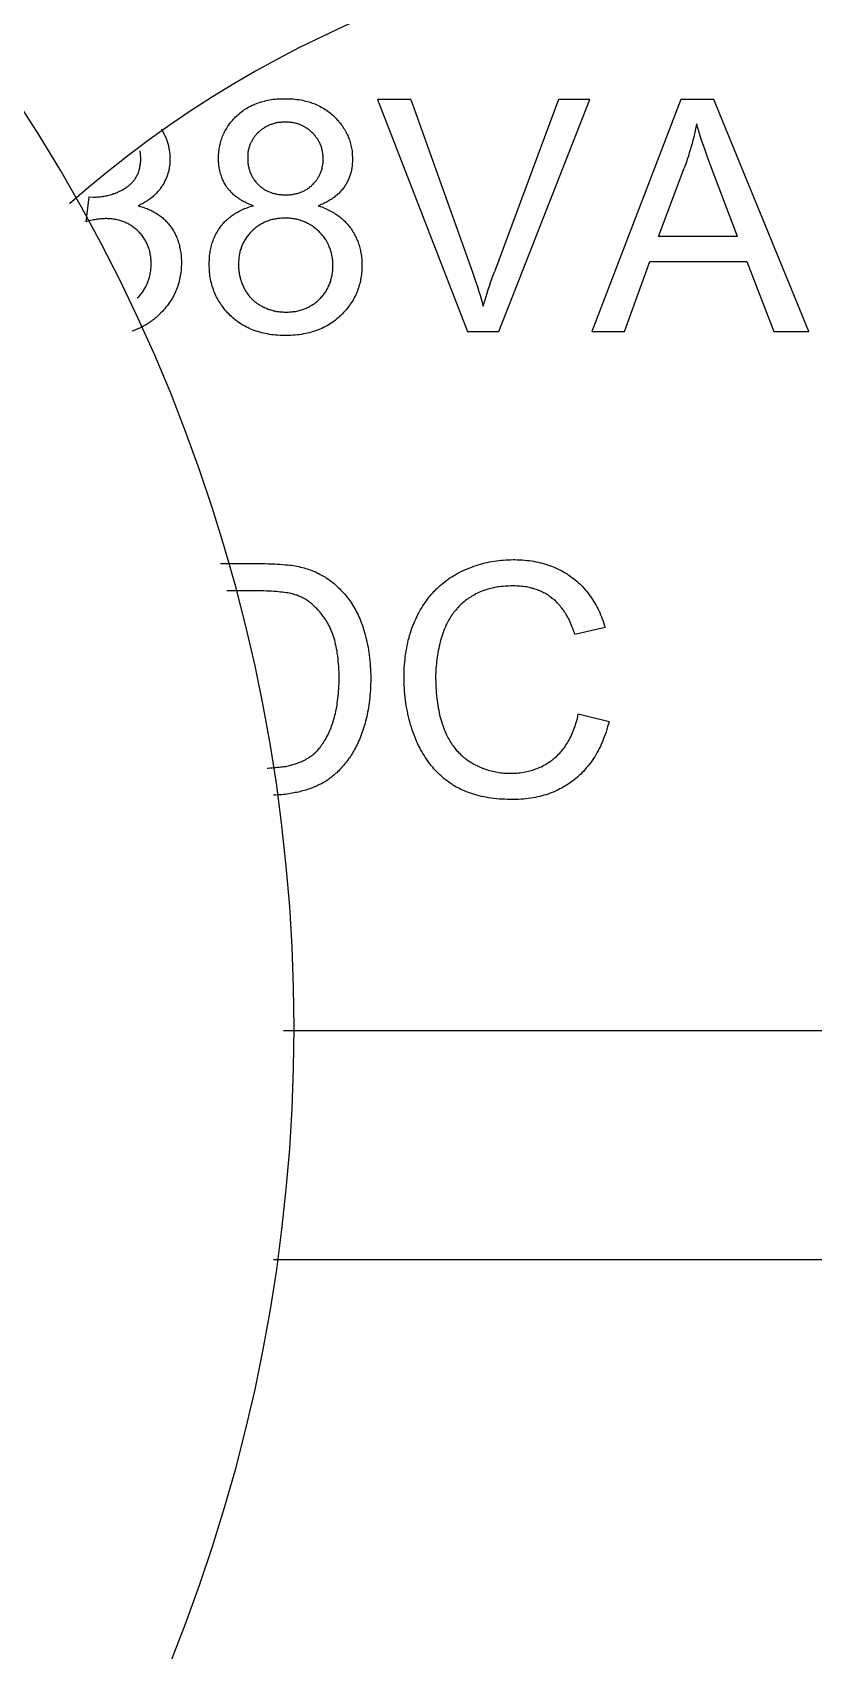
# Model space of a CAD drawing. Header units: millimetres. Extents: x -2 to 101, y -1 to 125.
# Drawn here: x 24.796 to 25.302, y 38.297 to 39.343 of the extents above; entities that cross this region are included whole.
import ezdxf

# ---------------------------------------------------------------- set-up
doc = ezdxf.new("R2010")
doc.units = ezdxf.units.MM

msp = doc.modelspace()

# ---------------------------------------------------------------- linework, layer by layer
for p, q in [((25.0199, 39.3), (25.078, 39.15)), ((25.0414, 39.3), (25.0199, 39.3)), ((25.1368, 39.3), (25.0954, 39.1886)), ((25.0984, 39.15), (25.1571, 39.3)), ((25.1571, 39.3), (25.1368, 39.3)), ((25.216, 39.3), (25.1584, 39.15)), ((25.2374, 39.3), (25.216, 39.3)), ((25.2988, 39.15), (25.2374, 39.3)), ((24.88, 39.281), (24.8821, 39.277)), ((24.8666, 39.2621), (24.8662, 39.2669)), ((25.2017, 39.2116), (25.2182, 39.2556)), ((24.833, 39.2372), (24.831, 39.221)), ((24.833, 39.2372), (24.836, 39.237)), ((25.2526, 39.2116), (25.2017, 39.2116)), ((25.1795, 39.15), (25.196, 39.1954)), ((25.196, 39.1954), (25.2587, 39.1954)), ((25.2587, 39.1954), (25.2762, 39.15)), ((25.078, 39.15), (25.0984, 39.15)), ((25.1584, 39.15), (25.1795, 39.15)), ((25.2762, 39.15), (25.2988, 39.15)), ((25.1475, 38.9543), (25.167, 38.9589)), ((25.1696, 38.8976), (25.1497, 38.9026)), ((24.9589, 38.6981), (25.6144, 38.6981)), ((24.9526, 38.55), (25.6274, 38.55))]:
    msp.add_line(p, q)
for points in [[(24.9287, 39.2895), (24.9295, 39.2902), (24.9302, 39.2908), (24.931, 39.2915), (24.9318, 39.2921), (24.9326, 39.2927), (24.9334, 39.2933), (24.9338, 39.2935), (24.9342, 39.2938), (24.9351, 39.2943), (24.936, 39.2949), (24.9368, 39.2954), (24.9377, 39.2958), (24.9387, 39.2963), (24.9396, 39.2967), (24.9405, 39.2971), (24.9415, 39.2975), (24.9425, 39.2979), (24.9435, 39.2982), (24.9445, 39.2985), (24.9456, 39.2988), (24.9467, 39.2991), (24.9477, 39.2994), (24.9489, 39.2996), (24.95, 39.2998), (24.9511, 39.3), (24.9523, 39.3002), (24.9535, 39.3003), (24.9547, 39.3004), (24.956, 39.3005), (24.9573, 39.3006), (24.9586, 39.3006), (24.9599, 39.3006)], [(24.9599, 39.3006), (24.9602, 39.3006), (24.9615, 39.3006), (24.9628, 39.3006), (24.9641, 39.3005), (24.9653, 39.3004), (24.9665, 39.3003), (24.9677, 39.3001), (24.9689, 39.3), (24.9701, 39.2998), (24.9712, 39.2996), (24.9723, 39.2993), (24.9734, 39.2991), (24.9745, 39.2988), (24.9755, 39.2985), (24.9766, 39.2981), (24.9776, 39.2978), (24.9786, 39.2974), (24.9796, 39.297), (24.9805, 39.2966), (24.9815, 39.2962), (24.9824, 39.2957), (24.9833, 39.2952), (24.9842, 39.2947), (24.9851, 39.2942), (24.986, 39.2936), (24.9868, 39.2931), (24.9877, 39.2925), (24.9885, 39.2919), (24.9893, 39.2912), (24.9901, 39.2906), (24.9909, 39.2899), (24.9916, 39.2892)], [(25.0414, 39.3), (25.0813, 39.1884), (25.0822, 39.1858), (25.083, 39.1833), (25.0839, 39.1808), (25.0847, 39.1783), (25.0854, 39.1759), (25.0862, 39.1735), (25.0869, 39.1711), (25.0876, 39.1688), (25.0882, 39.1665)], [(24.9169, 39.2619), (24.9169, 39.2623), (24.917, 39.2633), (24.917, 39.2644), (24.9171, 39.2654), (24.9172, 39.2663), (24.9173, 39.2673), (24.9174, 39.2683), (24.9176, 39.2692), (24.9177, 39.2701), (24.9179, 39.2711), (24.9182, 39.272), (24.9184, 39.2729), (24.9187, 39.2737), (24.919, 39.2746), (24.9193, 39.2755), (24.9196, 39.2763), (24.92, 39.2772), (24.9203, 39.278), (24.9205, 39.2784), (24.9207, 39.2788), (24.9211, 39.2796), (24.9216, 39.2805), (24.9221, 39.2812), (24.9225, 39.282), (24.923, 39.2828), (24.9236, 39.2836), (24.9241, 39.2843), (24.9247, 39.2851), (24.9253, 39.2859), (24.9259, 39.2866), (24.9266, 39.2873), (24.9273, 39.288), (24.928, 39.2888), (24.9287, 39.2895)], [(24.9916, 39.2892), (24.9924, 39.2884), (24.9931, 39.2877), (24.9938, 39.287), (24.9945, 39.2862), (24.9951, 39.2855), (24.9957, 39.2847), (24.9963, 39.284), (24.9969, 39.2832), (24.9974, 39.2824), (24.9979, 39.2816), (24.9984, 39.2808), (24.9989, 39.28), (24.9993, 39.2792), (24.9998, 39.2784), (25.0002, 39.2775), (25.0005, 39.2767), (25.0009, 39.2758), (25.0012, 39.275), (25.0016, 39.2741), (25.0019, 39.2732), (25.0021, 39.2723), (25.0024, 39.2714), (25.0026, 39.2705), (25.0028, 39.2696), (25.003, 39.2687), (25.0031, 39.2677), (25.0033, 39.2668), (25.0034, 39.2658), (25.0035, 39.2648), (25.0035, 39.2638), (25.0036, 39.2628), (25.0036, 39.2618), (25.0036, 39.2614)], [(24.9427, 39.2788), (24.9423, 39.2783), (24.9418, 39.2779), (24.9414, 39.2774), (24.9411, 39.277), (24.9407, 39.2766), (24.9403, 39.2761), (24.94, 39.2757), (24.9396, 39.2752), (24.9393, 39.2747), (24.939, 39.2743), (24.9387, 39.2738), (24.9385, 39.2733), (24.9382, 39.2728), (24.938, 39.2724), (24.9378, 39.2721), (24.9377, 39.2719), (24.9375, 39.2714), (24.9373, 39.2709), (24.9371, 39.2704), (24.9369, 39.2699), (24.9368, 39.2693), (24.9366, 39.2688), (24.9365, 39.2683), (24.9363, 39.2678), (24.9362, 39.2672), (24.9361, 39.2667), (24.936, 39.2661), (24.936, 39.2656), (24.9359, 39.265), (24.9358, 39.2644), (24.9358, 39.2638), (24.9358, 39.2632), (24.9358, 39.2626), (24.9358, 39.2626)], [(24.9602, 39.2855), (24.9599, 39.2855), (24.9592, 39.2855), (24.9586, 39.2854), (24.9579, 39.2854), (24.9572, 39.2853), (24.9566, 39.2853), (24.9559, 39.2852), (24.9553, 39.2851), (24.9547, 39.285), (24.9541, 39.2849), (24.9535, 39.2847), (24.9529, 39.2846), (24.9523, 39.2844), (24.9518, 39.2842), (24.9512, 39.284), (24.9506, 39.2838), (24.9501, 39.2836), (24.9495, 39.2834), (24.949, 39.2831), (24.9485, 39.2829), (24.9482, 39.2827), (24.948, 39.2826), (24.9475, 39.2823), (24.9469, 39.282), (24.9465, 39.2817), (24.946, 39.2814), (24.9455, 39.2811), (24.945, 39.2807), (24.9445, 39.2804), (24.9441, 39.28), (24.9436, 39.2796), (24.9432, 39.2792), (24.9427, 39.2788)], [(24.9776, 39.2785), (24.9774, 39.2788), (24.9769, 39.2792), (24.9764, 39.2796), (24.976, 39.28), (24.9755, 39.2804), (24.975, 39.2808), (24.9745, 39.2811), (24.974, 39.2815), (24.9735, 39.2818), (24.973, 39.2821), (24.9725, 39.2824), (24.972, 39.2827), (24.9715, 39.283), (24.9709, 39.2832), (24.9704, 39.2835), (24.9699, 39.2837), (24.9696, 39.2838), (24.9693, 39.2839), (24.9688, 39.2841), (24.9682, 39.2843), (24.9677, 39.2845), (24.9671, 39.2846), (24.9665, 39.2848), (24.9659, 39.2849), (24.9653, 39.285), (24.9647, 39.2851), (24.9641, 39.2852), (24.9635, 39.2853), (24.9629, 39.2854), (24.9622, 39.2854), (24.9616, 39.2855), (24.9609, 39.2855), (24.9602, 39.2855)], [(24.9847, 39.2615), (24.9847, 39.2616), (24.9847, 39.2622), (24.9846, 39.2628), (24.9846, 39.2635), (24.9846, 39.2641), (24.9845, 39.2647), (24.9844, 39.2653), (24.9843, 39.2659), (24.9842, 39.2665), (24.9841, 39.267), (24.984, 39.2676), (24.9838, 39.2682), (24.9837, 39.2687), (24.9835, 39.2693), (24.9833, 39.2698), (24.9831, 39.2703), (24.9829, 39.2709), (24.9828, 39.2711), (24.9827, 39.2714), (24.9824, 39.2719), (24.9822, 39.2724), (24.9819, 39.2729), (24.9816, 39.2734), (24.9814, 39.2739), (24.9811, 39.2744), (24.9807, 39.2748), (24.9804, 39.2753), (24.98, 39.2758), (24.9797, 39.2763), (24.9793, 39.2767), (24.9789, 39.2772), (24.9785, 39.2776), (24.9781, 39.2781), (24.9776, 39.2785)], [(25.2263, 39.2843), (25.2258, 39.2822), (25.2254, 39.2801), (25.2249, 39.2779), (25.2244, 39.2758), (25.2238, 39.2737), (25.2233, 39.2717), (25.2227, 39.2696), (25.2221, 39.2675), (25.2215, 39.2655), (25.2209, 39.2635), (25.2202, 39.2615), (25.2196, 39.2595), (25.2189, 39.2575), (25.2182, 39.2556)], [(25.2526, 39.2116), (25.2355, 39.257), (25.2341, 39.2605), (25.2329, 39.264), (25.2317, 39.2673), (25.2306, 39.2704), (25.2297, 39.2732), (25.2288, 39.2758), (25.2281, 39.2781), (25.2274, 39.2803), (25.2268, 39.2824), (25.2263, 39.2843)], [(24.8821, 39.277), (24.8822, 39.2767), (24.8825, 39.2761), (24.8828, 39.2754), (24.883, 39.2748), (24.8833, 39.2742), (24.8835, 39.2735), (24.8837, 39.2729), (24.8839, 39.2722), (24.8841, 39.2716), (24.8843, 39.2709), (24.8845, 39.2703), (24.8846, 39.2696), (24.8848, 39.269), (24.8849, 39.2683), (24.885, 39.2677), (24.8851, 39.267), (24.8852, 39.2663), (24.8853, 39.2657), (24.8854, 39.265), (24.8854, 39.2643), (24.8855, 39.2637), (24.8855, 39.263), (24.8855, 39.2623), (24.8855, 39.2616)], [(24.8572, 39.2431), (24.8577, 39.2435), (24.8582, 39.2439), (24.8587, 39.2442), (24.8592, 39.2446), (24.8596, 39.245), (24.8601, 39.2454), (24.8605, 39.2458), (24.8609, 39.2462), (24.8613, 39.2466), (24.8617, 39.247), (24.862, 39.2475), (24.8624, 39.2479), (24.8627, 39.2484), (24.863, 39.2488), (24.8632, 39.2491), (24.8633, 39.2493), (24.8636, 39.2498), (24.8639, 39.2503), (24.8642, 39.2508), (24.8644, 39.2513), (24.8647, 39.2518), (24.8649, 39.2523), (24.8651, 39.2529), (24.8653, 39.2535), (24.8655, 39.254), (24.8657, 39.2546), (24.8658, 39.2552), (24.866, 39.2558), (24.8661, 39.2565), (24.8662, 39.2571), (24.8663, 39.2578), (24.8664, 39.2584), (24.8665, 39.2591), (24.8665, 39.2598), (24.8666, 39.2605), (24.8666, 39.2613), (24.8666, 39.262)], [(24.8855, 39.2616), (24.8855, 39.2609), (24.8855, 39.2602), (24.8855, 39.2595), (24.8854, 39.2588), (24.8854, 39.2581), (24.8853, 39.2574), (24.8852, 39.2567), (24.8851, 39.256), (24.885, 39.2553), (24.8848, 39.2547), (24.8847, 39.254), (24.8845, 39.2533), (24.8843, 39.2527), (24.8842, 39.2524), (24.8841, 39.252), (24.8839, 39.2514), (24.8837, 39.2508), (24.8835, 39.2501), (24.8832, 39.2495), (24.883, 39.2489), (24.8827, 39.2483), (24.8824, 39.2477), (24.8821, 39.247), (24.8818, 39.2464), (24.8815, 39.2458), (24.8811, 39.2452), (24.8807, 39.2446), (24.8804, 39.244), (24.8803, 39.2439)], [(24.9224, 39.2433), (24.9221, 39.2439), (24.9217, 39.2444), (24.9215, 39.2447), (24.9214, 39.245), (24.921, 39.2455), (24.9207, 39.2461), (24.9204, 39.2467), (24.9201, 39.2473), (24.9198, 39.2479), (24.9195, 39.2485), (24.9193, 39.2491), (24.919, 39.2497), (24.9188, 39.2504), (24.9186, 39.251), (24.9184, 39.2517), (24.9182, 39.2523), (24.918, 39.253), (24.9178, 39.2537), (24.9177, 39.2544), (24.9175, 39.2551), (24.9174, 39.2558), (24.9173, 39.2565), (24.9172, 39.2573), (24.9171, 39.258), (24.9171, 39.2588), (24.917, 39.2595), (24.917, 39.2603), (24.917, 39.2611), (24.9169, 39.2619)], [(24.9358, 39.2626), (24.9358, 39.2619), (24.9358, 39.2612), (24.9358, 39.2606), (24.9359, 39.2599), (24.9359, 39.2592), (24.936, 39.2586), (24.9361, 39.258), (24.9362, 39.2574), (24.9363, 39.2568), (24.9365, 39.2562), (24.9366, 39.2556), (24.9368, 39.255), (24.9369, 39.2544), (24.9371, 39.2539), (24.9373, 39.2533), (24.9375, 39.2528), (24.9377, 39.2523), (24.9379, 39.2517), (24.9382, 39.2512), (24.9385, 39.2507), (24.9386, 39.2505), (24.9387, 39.2502), (24.939, 39.2497), (24.9393, 39.2492), (24.9396, 39.2488), (24.9399, 39.2483), (24.9403, 39.2478), (24.9406, 39.2474), (24.941, 39.2469), (24.9414, 39.2465), (24.9418, 39.246), (24.9422, 39.2456), (24.9426, 39.2451)], [(24.9778, 39.2451), (24.9782, 39.2454), (24.9786, 39.2459), (24.979, 39.2463), (24.9794, 39.2468), (24.9798, 39.2472), (24.9801, 39.2477), (24.9805, 39.2482), (24.9808, 39.2486), (24.9811, 39.2491), (24.9814, 39.2496), (24.9817, 39.2501), (24.982, 39.2506), (24.9823, 39.2511), (24.9825, 39.2516), (24.9827, 39.2521), (24.983, 39.2526), (24.9832, 39.2531), (24.9834, 39.2536), (24.9835, 39.2541), (24.9836, 39.2544), (24.9837, 39.2546), (24.9839, 39.2552), (24.984, 39.2557), (24.9841, 39.2563), (24.9842, 39.2568), (24.9843, 39.2574), (24.9844, 39.258), (24.9845, 39.2585), (24.9846, 39.2591), (24.9846, 39.2597), (24.9847, 39.2603), (24.9847, 39.2609), (24.9847, 39.2615)], [(25.0036, 39.2614), (25.0036, 39.2613), (25.0036, 39.2605), (25.0036, 39.2598), (25.0035, 39.259), (25.0035, 39.2583), (25.0034, 39.2576), (25.0033, 39.2569), (25.0032, 39.2562), (25.0031, 39.2555), (25.003, 39.2548), (25.0029, 39.2541), (25.0027, 39.2534), (25.0025, 39.2527), (25.0024, 39.2521), (25.0022, 39.2514), (25.002, 39.2508), (25.0017, 39.2502), (25.0015, 39.2496), (25.0013, 39.2489), (25.001, 39.2483), (25.0007, 39.2477), (25.0004, 39.2471), (25.0002, 39.2466), (24.9998, 39.246), (24.9995, 39.2454), (24.9992, 39.2449), (24.9988, 39.2443), (24.9985, 39.2438), (24.9981, 39.2432)], [(24.836, 39.237), (24.8361, 39.237), (24.8369, 39.237), (24.8378, 39.237), (24.8387, 39.2371), (24.8395, 39.2371), (24.8404, 39.2372), (24.8412, 39.2373), (24.842, 39.2374), (24.8428, 39.2375), (24.8436, 39.2377), (24.8445, 39.2378), (24.8452, 39.238), (24.846, 39.2382), (24.8468, 39.2384), (24.8476, 39.2387), (24.8484, 39.2389), (24.8491, 39.2392), (24.8499, 39.2394), (24.8506, 39.2397), (24.8514, 39.24), (24.8521, 39.2404), (24.8529, 39.2407), (24.8536, 39.2411), (24.8543, 39.2415), (24.855, 39.2419), (24.8558, 39.2423), (24.8565, 39.2427), (24.8572, 39.2431)], [(24.8803, 39.2439), (24.8799, 39.2434), (24.8795, 39.2428), (24.8791, 39.2422), (24.8787, 39.2417), (24.8782, 39.2411), (24.8778, 39.2406), (24.8773, 39.2401), (24.8768, 39.2395), (24.8763, 39.239), (24.8758, 39.2385), (24.8753, 39.238), (24.8747, 39.2375), (24.8742, 39.237), (24.8736, 39.2366), (24.873, 39.2361), (24.8724, 39.2356), (24.8718, 39.2352), (24.8711, 39.2347), (24.8705, 39.2343), (24.8698, 39.2339), (24.8691, 39.2335), (24.8684, 39.2331), (24.8677, 39.2327), (24.867, 39.2323), (24.8662, 39.2319), (24.8654, 39.2315), (24.8649, 39.2313)], [(24.9395, 39.2314), (24.9389, 39.2316), (24.938, 39.2319), (24.9372, 39.2322), (24.9364, 39.2326), (24.9356, 39.2329), (24.9348, 39.2333), (24.9341, 39.2337), (24.9333, 39.234), (24.9326, 39.2344), (24.9319, 39.2348), (24.9313, 39.2352), (24.9306, 39.2356), (24.93, 39.2361), (24.9294, 39.2365), (24.9288, 39.2369), (24.9282, 39.2374), (24.9276, 39.2378), (24.9271, 39.2383), (24.9265, 39.2387), (24.926, 39.2392), (24.9255, 39.2397), (24.925, 39.2402), (24.9246, 39.2407), (24.9241, 39.2412), (24.9237, 39.2417), (24.9233, 39.2422), (24.9228, 39.2428), (24.9226, 39.243), (24.9224, 39.2433)], [(24.9426, 39.2451), (24.943, 39.2447), (24.9435, 39.2443), (24.9439, 39.2439), (24.9444, 39.2436), (24.9448, 39.2432), (24.9453, 39.2429), (24.9458, 39.2425), (24.9462, 39.2422), (24.9467, 39.2419), (24.9472, 39.2416), (24.9477, 39.2413), (24.9483, 39.2411), (24.9488, 39.2408), (24.9493, 39.2406), (24.9499, 39.2403), (24.9504, 39.2401), (24.951, 39.2399), (24.9515, 39.2397), (24.9521, 39.2395), (24.9527, 39.2394), (24.9533, 39.2392), (24.9539, 39.2391), (24.9546, 39.2389), (24.9552, 39.2388), (24.9558, 39.2387), (24.9565, 39.2386), (24.9572, 39.2386), (24.9579, 39.2385), (24.9585, 39.2385), (24.9593, 39.2384), (24.96, 39.2384), (24.9604, 39.2384)], [(24.9604, 39.2384), (24.961, 39.2384), (24.9617, 39.2384), (24.9623, 39.2385), (24.963, 39.2385), (24.9637, 39.2386), (24.9643, 39.2386), (24.965, 39.2387), (24.9656, 39.2388), (24.9662, 39.239), (24.9668, 39.2391), (24.9674, 39.2392), (24.968, 39.2394), (24.9686, 39.2395), (24.9691, 39.2397), (24.9697, 39.2399), (24.9702, 39.2401), (24.9708, 39.2403), (24.9713, 39.2405), (24.9718, 39.2408), (24.9723, 39.241), (24.9728, 39.2413), (24.9733, 39.2416), (24.9738, 39.2419), (24.9743, 39.2422), (24.9747, 39.2425), (24.975, 39.2426), (24.9752, 39.2428), (24.9757, 39.2432), (24.9761, 39.2435), (24.9765, 39.2439), (24.977, 39.2443), (24.9774, 39.2447), (24.9778, 39.2451)], [(24.9981, 39.2432), (24.9977, 39.2427), (24.9973, 39.2421), (24.9968, 39.2416), (24.9964, 39.2411), (24.9959, 39.2406), (24.9955, 39.2401), (24.995, 39.2396), (24.9945, 39.2391), (24.994, 39.2386), (24.9934, 39.2382), (24.9929, 39.2377), (24.9923, 39.2373), (24.9917, 39.2368), (24.9911, 39.2364), (24.9905, 39.2359), (24.9899, 39.2355), (24.9892, 39.2351), (24.9886, 39.2347), (24.9879, 39.2343), (24.9872, 39.2339), (24.9865, 39.2335), (24.9857, 39.2332), (24.985, 39.2328), (24.9842, 39.2324), (24.9834, 39.2321), (24.9826, 39.2318), (24.9817, 39.2314), (24.9815, 39.2314)], [(24.8649, 39.2313), (24.8655, 39.2311), (24.8664, 39.2309), (24.8673, 39.2306), (24.8682, 39.2304), (24.869, 39.2301), (24.8699, 39.2298), (24.8707, 39.2295), (24.8715, 39.2291), (24.8723, 39.2288), (24.8731, 39.2285), (24.8738, 39.2281), (24.8746, 39.2277), (24.8753, 39.2273), (24.876, 39.2269), (24.8767, 39.2265), (24.8774, 39.226), (24.8781, 39.2256), (24.8787, 39.2251), (24.8794, 39.2247), (24.88, 39.2242), (24.8806, 39.2237), (24.8812, 39.2231), (24.8818, 39.2226), (24.8824, 39.2221), (24.8829, 39.2215), (24.8835, 39.2209), (24.884, 39.2203), (24.8845, 39.2197), (24.885, 39.2191), (24.8855, 39.2185)], [(24.9183, 39.2178), (24.9188, 39.2185), (24.9193, 39.2191), (24.9198, 39.2198), (24.9204, 39.2204), (24.9209, 39.221), (24.9215, 39.2216), (24.9221, 39.2221), (24.9227, 39.2227), (24.9233, 39.2232), (24.924, 39.2238), (24.9246, 39.2243), (24.9253, 39.2248), (24.926, 39.2253), (24.9267, 39.2257), (24.9274, 39.2262), (24.9281, 39.2267), (24.9289, 39.2271), (24.9296, 39.2275), (24.9304, 39.2279), (24.9312, 39.2283), (24.932, 39.2287), (24.9329, 39.2291), (24.9337, 39.2295), (24.9346, 39.2298), (24.9355, 39.2301), (24.9364, 39.2305), (24.9374, 39.2308), (24.9384, 39.231), (24.9393, 39.2313), (24.9395, 39.2314)], [(24.9815, 39.2314), (24.9817, 39.2313), (24.9827, 39.2309), (24.9837, 39.2306), (24.9847, 39.2302), (24.9857, 39.2298), (24.9866, 39.2294), (24.9875, 39.229), (24.9884, 39.2285), (24.9892, 39.2281), (24.9901, 39.2276), (24.9909, 39.2272), (24.9917, 39.2267), (24.9925, 39.2262), (24.9932, 39.2257), (24.994, 39.2252), (24.9947, 39.2247), (24.9954, 39.2242), (24.9961, 39.2236), (24.9967, 39.2231), (24.9974, 39.2225), (24.998, 39.2219), (24.9986, 39.2213), (24.9992, 39.2207), (24.9998, 39.2201), (25.0004, 39.2195), (25.0009, 39.2188), (25.0014, 39.2182), (25.002, 39.2175), (25.0025, 39.2168)], [(24.844, 39.2231), (24.8435, 39.2231), (24.8429, 39.223), (24.8424, 39.223), (24.8418, 39.223), (24.8411, 39.2229), (24.8405, 39.2229), (24.8398, 39.2228), (24.8391, 39.2227), (24.8384, 39.2226), (24.8377, 39.2225), (24.8369, 39.2223), (24.8361, 39.2222), (24.8353, 39.222), (24.8344, 39.2218), (24.8335, 39.2216), (24.8326, 39.2214), (24.8316, 39.2212), (24.831, 39.221)], [(24.8651, 39.2148), (24.8645, 39.2153), (24.864, 39.2158), (24.8635, 39.2163), (24.8629, 39.2167), (24.8624, 39.2172), (24.8618, 39.2176), (24.8612, 39.218), (24.8606, 39.2184), (24.8601, 39.2188), (24.8595, 39.2191), (24.8592, 39.2193), (24.8589, 39.2195), (24.8582, 39.2198), (24.8576, 39.2201), (24.857, 39.2204), (24.8563, 39.2207), (24.8557, 39.221), (24.855, 39.2212), (24.8544, 39.2215), (24.8537, 39.2217), (24.853, 39.2219), (24.8523, 39.2221), (24.8516, 39.2222), (24.8508, 39.2224), (24.8501, 39.2225), (24.8494, 39.2227), (24.8486, 39.2228), (24.8478, 39.2229), (24.8471, 39.2229), (24.8463, 39.223), (24.8454, 39.223), (24.8446, 39.2231), (24.844, 39.2231)], [(24.8855, 39.2185), (24.886, 39.2178), (24.8863, 39.2175), (24.8865, 39.2171), (24.887, 39.2165), (24.8874, 39.2158), (24.8878, 39.2151), (24.8882, 39.2143), (24.8886, 39.2136), (24.889, 39.2129), (24.8893, 39.2121), (24.8897, 39.2114), (24.89, 39.2106), (24.8903, 39.2098), (24.8906, 39.209), (24.8909, 39.2082), (24.8911, 39.2073), (24.8914, 39.2065), (24.8916, 39.2056), (24.8918, 39.2047), (24.892, 39.2039), (24.8922, 39.2029), (24.8923, 39.202), (24.8925, 39.2011), (24.8926, 39.2001), (24.8927, 39.1992), (24.8928, 39.1982), (24.8928, 39.1972), (24.8929, 39.1961), (24.8929, 39.1951), (24.8929, 39.1943)], [(24.9109, 39.1934), (24.9109, 39.194), (24.9109, 39.1951), (24.911, 39.1961), (24.911, 39.1971), (24.9111, 39.1981), (24.9112, 39.1991), (24.9113, 39.2001), (24.9115, 39.2011), (24.9116, 39.202), (24.9118, 39.2029), (24.912, 39.2038), (24.9122, 39.2047), (24.9124, 39.2056), (24.9127, 39.2065), (24.9129, 39.2073), (24.9132, 39.2082), (24.9135, 39.209), (24.9138, 39.2098), (24.9141, 39.2106), (24.9145, 39.2114), (24.9148, 39.2121), (24.9152, 39.2129), (24.9156, 39.2136), (24.916, 39.2144), (24.9164, 39.2151), (24.9168, 39.2158), (24.9173, 39.2165), (24.9178, 39.2172), (24.9183, 39.2178)], [(24.9599, 39.2234), (24.9593, 39.2234), (24.9584, 39.2233), (24.9576, 39.2233), (24.9568, 39.2232), (24.956, 39.2232), (24.9552, 39.2231), (24.9544, 39.223), (24.9537, 39.2228), (24.9529, 39.2227), (24.9522, 39.2225), (24.9515, 39.2224), (24.9508, 39.2222), (24.9501, 39.222), (24.9494, 39.2217), (24.9487, 39.2215), (24.948, 39.2212), (24.9473, 39.2209), (24.9467, 39.2207), (24.946, 39.2203), (24.9454, 39.22), (24.9448, 39.2197), (24.9441, 39.2193), (24.9435, 39.2189), (24.9429, 39.2186), (24.9423, 39.2181), (24.9417, 39.2177), (24.9411, 39.2173), (24.9406, 39.2168), (24.94, 39.2163), (24.9394, 39.2158), (24.9389, 39.2153), (24.9383, 39.2148)], [(24.982, 39.2147), (24.9814, 39.2152), (24.9808, 39.2157), (24.9802, 39.2162), (24.9796, 39.2167), (24.979, 39.2172), (24.9784, 39.2177), (24.9778, 39.2181), (24.9772, 39.2185), (24.9766, 39.2189), (24.9759, 39.2193), (24.9753, 39.2197), (24.9746, 39.22), (24.9739, 39.2203), (24.9733, 39.2207), (24.9729, 39.2208), (24.9726, 39.2209), (24.9719, 39.2212), (24.9712, 39.2215), (24.9705, 39.2217), (24.9698, 39.222), (24.969, 39.2222), (24.9683, 39.2224), (24.9676, 39.2226), (24.9668, 39.2227), (24.966, 39.2229), (24.9652, 39.223), (24.9645, 39.2231), (24.9637, 39.2232), (24.9628, 39.2233), (24.962, 39.2233), (24.9612, 39.2234), (24.9603, 39.2234), (24.9599, 39.2234)], [(25.0025, 39.2168), (25.003, 39.2161), (25.0034, 39.2154), (25.0039, 39.2146), (25.0044, 39.2139), (25.0048, 39.2131), (25.0052, 39.2124), (25.0056, 39.2116), (25.006, 39.2108), (25.0063, 39.21), (25.0067, 39.2092), (25.007, 39.2084), (25.0073, 39.2076), (25.0076, 39.2068), (25.0079, 39.2059), (25.0081, 39.2051), (25.0084, 39.2042), (25.0086, 39.2034), (25.0088, 39.2025), (25.0089, 39.2016), (25.0091, 39.2007), (25.0093, 39.1998), (25.0094, 39.1988), (25.0095, 39.1979), (25.0096, 39.197), (25.0097, 39.196), (25.0097, 39.195), (25.0097, 39.194), (25.0097, 39.193), (25.0097, 39.1929)], [(24.8734, 39.1939), (24.8734, 39.1945), (24.8733, 39.1953), (24.8733, 39.1961), (24.8732, 39.1969), (24.8732, 39.1977), (24.8731, 39.1985), (24.873, 39.1992), (24.8728, 39.1999), (24.8727, 39.2007), (24.8725, 39.2014), (24.8724, 39.2021), (24.8722, 39.2028), (24.872, 39.2034), (24.8718, 39.2041), (24.8715, 39.2048), (24.8713, 39.2054), (24.871, 39.2061), (24.8707, 39.2067), (24.8704, 39.2073), (24.8701, 39.208), (24.8698, 39.2086), (24.8694, 39.2092), (24.8691, 39.2098), (24.8687, 39.2104), (24.8683, 39.2109), (24.8679, 39.2115), (24.8675, 39.2121), (24.867, 39.2126), (24.8666, 39.2132), (24.8661, 39.2137), (24.8656, 39.2142), (24.8651, 39.2148)], [(24.9383, 39.2148), (24.9378, 39.2142), (24.9373, 39.2137), (24.9368, 39.2131), (24.9363, 39.2126), (24.9359, 39.212), (24.9354, 39.2114), (24.935, 39.2108), (24.9346, 39.2102), (24.9342, 39.2096), (24.9338, 39.209), (24.9337, 39.2087), (24.9335, 39.2084), (24.9332, 39.2078), (24.9328, 39.2071), (24.9325, 39.2065), (24.9322, 39.2059), (24.932, 39.2052), (24.9317, 39.2045), (24.9315, 39.2038), (24.9312, 39.2031), (24.931, 39.2024), (24.9308, 39.2017), (24.9307, 39.201), (24.9305, 39.2003), (24.9304, 39.1995), (24.9302, 39.1988), (24.9301, 39.198), (24.93, 39.1972), (24.93, 39.1964), (24.9299, 39.1956), (24.9299, 39.1948), (24.9298, 39.1939), (24.9298, 39.1933)], [(24.9909, 39.1927), (24.9909, 39.1927), (24.9909, 39.1936), (24.9909, 39.1944), (24.9908, 39.1952), (24.9908, 39.1961), (24.9907, 39.1969), (24.9906, 39.1976), (24.9905, 39.1984), (24.9903, 39.1992), (24.9902, 39.1999), (24.99, 39.2007), (24.9898, 39.2014), (24.9896, 39.2021), (24.9894, 39.2028), (24.9892, 39.2035), (24.9889, 39.2042), (24.9886, 39.2049), (24.9884, 39.2056), (24.9881, 39.2062), (24.9877, 39.2069), (24.9874, 39.2075), (24.987, 39.2082), (24.9867, 39.2088), (24.9863, 39.2094), (24.9859, 39.21), (24.9855, 39.2106), (24.985, 39.2112), (24.9846, 39.2118), (24.9841, 39.2124), (24.9836, 39.213), (24.9831, 39.2135), (24.9825, 39.2141), (24.982, 39.2147)], [(24.8644, 39.1716), (24.8649, 39.1722), (24.8655, 39.1727), (24.866, 39.1733), (24.8665, 39.1739), (24.867, 39.1745), (24.8675, 39.1752), (24.8679, 39.1758), (24.8683, 39.1764), (24.8687, 39.1771), (24.8691, 39.1777), (24.8695, 39.1783), (24.8699, 39.179), (24.8702, 39.1797), (24.8705, 39.1804), (24.8708, 39.181), (24.871, 39.1814), (24.8711, 39.1817), (24.8714, 39.1824), (24.8716, 39.1832), (24.8719, 39.1839), (24.8721, 39.1846), (24.8723, 39.1853), (24.8725, 39.1861), (24.8727, 39.1869), (24.8728, 39.1876), (24.8729, 39.1884), (24.8731, 39.1892), (24.8731, 39.19), (24.8732, 39.1908), (24.8733, 39.1916), (24.8733, 39.1925), (24.8734, 39.1933), (24.8734, 39.1939)], [(24.8929, 39.1943), (24.8929, 39.1931), (24.8928, 39.1919), (24.8928, 39.1907), (24.8927, 39.1895), (24.8925, 39.1883), (24.8924, 39.1871), (24.8922, 39.186), (24.892, 39.1849), (24.8918, 39.1838), (24.8915, 39.1827), (24.8912, 39.1816), (24.8909, 39.1805), (24.8906, 39.1794), (24.8902, 39.1784), (24.8898, 39.1773), (24.8896, 39.1768), (24.8894, 39.1763), (24.8889, 39.1753), (24.8885, 39.1743), (24.888, 39.1733), (24.8874, 39.1723), (24.8869, 39.1713), (24.8863, 39.1704), (24.8857, 39.1694), (24.885, 39.1685), (24.8844, 39.1675), (24.8837, 39.1666), (24.8829, 39.1657), (24.8822, 39.1648), (24.8814, 39.1639), (24.8806, 39.163), (24.8797, 39.1621), (24.8788, 39.1613), (24.8785, 39.161)], [(24.9245, 39.1605), (24.9236, 39.1614), (24.9228, 39.1622), (24.922, 39.1631), (24.9213, 39.1639), (24.9206, 39.1648), (24.9199, 39.1657), (24.9192, 39.1666), (24.9185, 39.1675), (24.9179, 39.1685), (24.9173, 39.1694), (24.9168, 39.1703), (24.9162, 39.1713), (24.9157, 39.1722), (24.9152, 39.1732), (24.9148, 39.1742), (24.9144, 39.1752), (24.9139, 39.1762), (24.9136, 39.1773), (24.9132, 39.1783), (24.9129, 39.1794), (24.9126, 39.1804), (24.9123, 39.1815), (24.912, 39.1826), (24.9118, 39.1837), (24.9116, 39.1849), (24.9114, 39.186), (24.9113, 39.1872), (24.9111, 39.1884), (24.911, 39.1896), (24.911, 39.1908), (24.9109, 39.192), (24.9109, 39.1933), (24.9109, 39.1934)], [(24.9298, 39.1933), (24.9298, 39.1926), (24.9299, 39.192), (24.9299, 39.1913), (24.9299, 39.1907), (24.93, 39.1901), (24.9301, 39.1894), (24.9301, 39.1888), (24.9302, 39.1885), (24.9302, 39.1881), (24.9303, 39.1875), (24.9305, 39.1869), (24.9306, 39.1863), (24.9307, 39.1856), (24.9309, 39.185), (24.931, 39.1844), (24.9312, 39.1838), (24.9314, 39.1832), (24.9316, 39.1825), (24.9318, 39.1819), (24.9321, 39.1813), (24.9323, 39.1807), (24.9326, 39.18), (24.9329, 39.1794), (24.9332, 39.1788), (24.9335, 39.1782), (24.9335, 39.178)], [(24.9824, 39.1711), (24.9829, 39.1716), (24.9834, 39.1722), (24.9839, 39.1727), (24.9844, 39.1733), (24.9848, 39.1738), (24.9853, 39.1744), (24.9857, 39.175), (24.9861, 39.1756), (24.9865, 39.1762), (24.9869, 39.1768), (24.9872, 39.1774), (24.9876, 39.178), (24.9877, 39.1784), (24.9879, 39.1787), (24.9882, 39.1793), (24.9885, 39.18), (24.9888, 39.1806), (24.989, 39.1813), (24.9893, 39.182), (24.9895, 39.1827), (24.9897, 39.1834), (24.9899, 39.1841), (24.9901, 39.1848), (24.9902, 39.1856), (24.9904, 39.1863), (24.9905, 39.1871), (24.9906, 39.1879), (24.9907, 39.1886), (24.9908, 39.1894), (24.9908, 39.1903), (24.9909, 39.1911), (24.9909, 39.1919), (24.9909, 39.1927)], [(25.0097, 39.1929), (25.0097, 39.1917), (25.0097, 39.1905), (25.0096, 39.1893), (25.0095, 39.1881), (25.0094, 39.187), (25.0093, 39.1858), (25.0091, 39.1847), (25.0089, 39.1836), (25.0087, 39.1825), (25.0084, 39.1814), (25.0081, 39.1804), (25.0078, 39.1793), (25.0075, 39.1783), (25.0071, 39.1773), (25.0068, 39.1762), (25.0066, 39.1757), (25.0064, 39.1752), (25.0059, 39.1743), (25.0055, 39.1733), (25.005, 39.1723), (25.0045, 39.1714), (25.004, 39.1704), (25.0034, 39.1695), (25.0028, 39.1686), (25.0022, 39.1677), (25.0016, 39.1668), (25.0009, 39.1659), (25.0002, 39.165), (24.9995, 39.1641), (24.9987, 39.1632), (24.9979, 39.1624), (24.9971, 39.1615), (24.9963, 39.1607), (24.9961, 39.1605)], [(25.0882, 39.1665), (25.0888, 39.1685), (25.0894, 39.1706), (25.09, 39.1728), (25.0907, 39.1749), (25.0914, 39.1772), (25.0922, 39.1794), (25.093, 39.1818), (25.0938, 39.1842), (25.0945, 39.1861), (25.0954, 39.1886)], [(24.9335, 39.178), (24.9338, 39.1775), (24.9341, 39.177), (24.9344, 39.1765), (24.9347, 39.176), (24.935, 39.1755), (24.9353, 39.175), (24.9356, 39.1745), (24.936, 39.1741), (24.9363, 39.1736), (24.9367, 39.1732), (24.9368, 39.1729), (24.937, 39.1727), (24.9374, 39.1723), (24.9378, 39.1719), (24.9382, 39.1715), (24.9386, 39.171), (24.939, 39.1707), (24.9394, 39.1703), (24.9399, 39.1699), (24.9403, 39.1695), (24.9408, 39.1691), (24.9412, 39.1688), (24.9417, 39.1684), (24.9422, 39.1681), (24.9427, 39.1678), (24.9432, 39.1675), (24.9437, 39.1671), (24.9442, 39.1668), (24.9447, 39.1666)], [(24.9447, 39.1666), (24.9447, 39.1666), (24.9453, 39.1662), (24.9459, 39.1659), (24.9465, 39.1657), (24.9471, 39.1654), (24.9477, 39.1651), (24.9483, 39.1649), (24.9489, 39.1646), (24.9495, 39.1644), (24.9502, 39.1642), (24.9508, 39.164), (24.9514, 39.1638), (24.952, 39.1637), (24.9526, 39.1635), (24.9533, 39.1634), (24.9539, 39.1632), (24.9545, 39.1631), (24.9552, 39.163), (24.9558, 39.1629), (24.9565, 39.1628), (24.9571, 39.1628), (24.9578, 39.1627), (24.9585, 39.1627), (24.9592, 39.1626), (24.9598, 39.1626), (24.9605, 39.1626)], [(24.9605, 39.1626), (24.9611, 39.1626), (24.962, 39.1626), (24.9628, 39.1627), (24.9637, 39.1627), (24.9645, 39.1628), (24.9653, 39.1629), (24.9661, 39.163), (24.9669, 39.1631), (24.9676, 39.1633), (24.9684, 39.1634), (24.9691, 39.1636), (24.9698, 39.1638), (24.9706, 39.164), (24.9713, 39.1642), (24.972, 39.1645), (24.9726, 39.1647), (24.9733, 39.165), (24.974, 39.1653), (24.9746, 39.1656), (24.9753, 39.1659), (24.9759, 39.1662), (24.9765, 39.1666), (24.9769, 39.1668), (24.9772, 39.167), (24.9778, 39.1673), (24.9784, 39.1677), (24.979, 39.1682), (24.9795, 39.1686), (24.9801, 39.1691), (24.9807, 39.1695), (24.9813, 39.17), (24.9818, 39.1705), (24.9824, 39.1711)], [(24.8785, 39.161), (24.8784, 39.1609), (24.8777, 39.1602), (24.8771, 39.1596), (24.8764, 39.159), (24.8757, 39.1585), (24.875, 39.1579), (24.8743, 39.1574), (24.8736, 39.1568), (24.8729, 39.1563), (24.8721, 39.1558), (24.8714, 39.1553), (24.8707, 39.1549), (24.8699, 39.1544), (24.8691, 39.154), (24.8684, 39.1535), (24.8676, 39.1531), (24.8668, 39.1527), (24.866, 39.1523), (24.8652, 39.152), (24.8644, 39.1516), (24.8636, 39.1513), (24.8628, 39.1509), (24.862, 39.1506), (24.8611, 39.1503)], [(24.9603, 39.1475), (24.9597, 39.1475), (24.9582, 39.1475), (24.9568, 39.1475), (24.9553, 39.1476), (24.9539, 39.1477), (24.9525, 39.1479), (24.9512, 39.148), (24.9499, 39.1482), (24.9486, 39.1485), (24.9473, 39.1487), (24.946, 39.149), (24.9448, 39.1493), (24.9436, 39.1496), (24.9424, 39.15), (24.9413, 39.1503), (24.9401, 39.1507), (24.939, 39.1512), (24.9379, 39.1516), (24.9368, 39.1521), (24.9358, 39.1526), (24.9347, 39.1531), (24.9337, 39.1537), (24.9327, 39.1542), (24.9317, 39.1548), (24.9308, 39.1554), (24.9298, 39.1561), (24.9294, 39.1564), (24.9289, 39.1568), (24.928, 39.1575), (24.9271, 39.1582), (24.9262, 39.1589), (24.9253, 39.1597), (24.9245, 39.1605)], [(24.9961, 39.1605), (24.9953, 39.1597), (24.9944, 39.159), (24.9935, 39.1582), (24.9926, 39.1575), (24.9917, 39.1568), (24.9908, 39.1561), (24.9898, 39.1554), (24.9888, 39.1548), (24.9878, 39.1542), (24.9868, 39.1536), (24.9858, 39.1531), (24.9848, 39.1526), (24.9837, 39.1521), (24.9826, 39.1516), (24.9815, 39.1512), (24.9804, 39.1507), (24.9793, 39.1503), (24.9781, 39.15), (24.9769, 39.1496), (24.9757, 39.1493), (24.9745, 39.149), (24.9733, 39.1487), (24.972, 39.1485), (24.9707, 39.1482), (24.9694, 39.148), (24.968, 39.1479), (24.9666, 39.1477), (24.9652, 39.1476), (24.9638, 39.1475), (24.9623, 39.1475), (24.9608, 39.1475), (24.9603, 39.1475)], [(24.9183, 39), (24.9445, 39), (24.9468, 39), (24.949, 38.9999), (24.9511, 38.9999), (24.9531, 38.9998), (24.9549, 38.9997), (24.9567, 38.9996), (24.9584, 38.9995), (24.96, 38.9993), (24.9615, 38.9992), (24.9629, 38.999), (24.9642, 38.9989), (24.9655, 38.9987), (24.9666, 38.9985), (24.9677, 38.9983), (24.9688, 38.9981), (24.9697, 38.9978)], [(24.9697, 38.9978), (24.9701, 38.9977), (24.9712, 38.9975), (24.9723, 38.9972), (24.9733, 38.9969), (24.9743, 38.9966), (24.9753, 38.9962), (24.9763, 38.9959), (24.9773, 38.9955), (24.9782, 38.9952), (24.9792, 38.9948), (24.9801, 38.9944), (24.981, 38.9939), (24.9819, 38.9935), (24.9828, 38.993), (24.9837, 38.9926), (24.9845, 38.9921), (24.9854, 38.9916), (24.9862, 38.9911), (24.987, 38.9906), (24.9878, 38.99), (24.9886, 38.9895), (24.9894, 38.9889), (24.9902, 38.9883), (24.9909, 38.9877), (24.9917, 38.9871)], [(25.0713, 38.9935), (25.0727, 38.9942), (25.074, 38.9949), (25.0754, 38.9955), (25.0767, 38.9961), (25.0781, 38.9967), (25.0795, 38.9973), (25.0808, 38.9978), (25.0822, 38.9983), (25.0836, 38.9988), (25.085, 38.9993), (25.0864, 38.9997), (25.0872, 38.9999), (25.0879, 39.0001), (25.0893, 39.0004), (25.0908, 39.0008), (25.0922, 39.0011), (25.0937, 39.0013), (25.0952, 39.0016), (25.0967, 39.0018), (25.0982, 39.002), (25.0997, 39.0022), (25.1012, 39.0023), (25.1028, 39.0024), (25.1044, 39.0025), (25.1059, 39.0025), (25.1075, 39.0026), (25.1078, 39.0026)], [(25.1078, 39.0026), (25.1086, 39.0026), (25.1102, 39.0025), (25.1118, 39.0025), (25.1134, 39.0024), (25.1149, 39.0023), (25.1165, 39.0021), (25.1179, 39.0019), (25.1194, 39.0017), (25.1209, 39.0015), (25.1223, 39.0012), (25.1237, 39.0009), (25.1251, 39.0006), (25.1265, 39.0002), (25.1278, 38.9999), (25.1291, 38.9995), (25.1304, 38.999), (25.1317, 38.9986), (25.133, 38.9981), (25.1342, 38.9976), (25.1354, 38.9971), (25.1366, 38.9965), (25.1378, 38.9959), (25.139, 38.9953), (25.1401, 38.9947), (25.1413, 38.994), (25.1424, 38.9933), (25.1429, 38.993), (25.1435, 38.9926), (25.1445, 38.9918), (25.1456, 38.9911)], [(24.9917, 38.9871), (24.9926, 38.9863), (24.9935, 38.9854), (24.9944, 38.9846), (24.9953, 38.9838), (24.9961, 38.9829), (24.997, 38.982), (24.9978, 38.9811), (24.9986, 38.9802), (24.9993, 38.9793), (25.0001, 38.9783), (25.0008, 38.9774), (25.0016, 38.9764), (25.0023, 38.9754), (25.0029, 38.9744), (25.0036, 38.9734), (25.0042, 38.9723), (25.0049, 38.9712), (25.0055, 38.9702), (25.0061, 38.969), (25.0066, 38.9679), (25.0072, 38.9668), (25.0077, 38.9656), (25.0083, 38.9644), (25.0088, 38.9632), (25.0092, 38.962), (25.0094, 38.9614)], [(25.0459, 38.967), (25.0463, 38.9678), (25.047, 38.969), (25.0477, 38.9703), (25.0484, 38.9715), (25.0491, 38.9726), (25.0499, 38.9738), (25.0506, 38.9749), (25.0514, 38.976), (25.0522, 38.9771), (25.053, 38.9782), (25.0539, 38.9792), (25.0548, 38.9802), (25.0556, 38.9812), (25.0565, 38.9822), (25.0575, 38.9831), (25.0579, 38.9836), (25.0584, 38.984), (25.0594, 38.9849), (25.0604, 38.9858), (25.0614, 38.9867), (25.0624, 38.9875), (25.0634, 38.9883), (25.0645, 38.9891), (25.0656, 38.9899), (25.0667, 38.9907), (25.0678, 38.9914), (25.069, 38.9921), (25.0701, 38.9928), (25.0713, 38.9935)], [(25.1074, 38.9856), (25.1061, 38.9856), (25.1048, 38.9855), (25.1036, 38.9855), (25.1023, 38.9854), (25.1011, 38.9853), (25.0999, 38.9852), (25.0988, 38.985), (25.0976, 38.9849), (25.0965, 38.9847), (25.0954, 38.9845), (25.0943, 38.9842), (25.0932, 38.984), (25.0922, 38.9837), (25.0912, 38.9834), (25.0901, 38.9831), (25.0891, 38.9828), (25.0882, 38.9824), (25.0872, 38.9821), (25.0863, 38.9817), (25.0853, 38.9813), (25.0844, 38.9808), (25.0835, 38.9804), (25.0826, 38.9799), (25.0818, 38.9794), (25.0809, 38.9789), (25.0801, 38.9784), (25.0792, 38.9779), (25.0784, 38.9773)], [(25.1323, 38.9781), (25.1316, 38.9786), (25.1309, 38.979), (25.1302, 38.9795), (25.1295, 38.98), (25.1291, 38.9802), (25.1287, 38.9804), (25.128, 38.9808), (25.1272, 38.9812), (25.1265, 38.9816), (25.1257, 38.982), (25.1249, 38.9823), (25.1241, 38.9826), (25.1233, 38.983), (25.1224, 38.9833), (25.1216, 38.9835), (25.1207, 38.9838), (25.1198, 38.984), (25.1189, 38.9843), (25.118, 38.9845), (25.1171, 38.9847), (25.1162, 38.9849), (25.1152, 38.985), (25.1142, 38.9852), (25.1132, 38.9853), (25.1122, 38.9854), (25.1112, 38.9855), (25.1102, 38.9855), (25.1091, 38.9856), (25.108, 38.9856), (25.1074, 38.9856)], [(25.1456, 38.9911), (25.1466, 38.9903), (25.1477, 38.9895), (25.1487, 38.9886), (25.1496, 38.9878), (25.1506, 38.9869), (25.1515, 38.986), (25.1524, 38.9851), (25.1533, 38.9841), (25.1542, 38.9831), (25.155, 38.9822), (25.1558, 38.9811), (25.1566, 38.9801), (25.1574, 38.979), (25.1582, 38.9779), (25.1589, 38.9768), (25.1596, 38.9757), (25.1603, 38.9745), (25.161, 38.9733), (25.1617, 38.9721), (25.1623, 38.9709), (25.163, 38.9696), (25.1636, 38.9683), (25.1641, 38.9669), (25.1647, 38.9656), (25.1652, 38.9642), (25.1658, 38.9627), (25.1663, 38.9613), (25.1667, 38.9598), (25.167, 38.9589)], [(24.9684, 38.9792), (24.9678, 38.9795), (24.9671, 38.9797), (24.9663, 38.9799), (24.9655, 38.9802), (24.9647, 38.9804), (24.9638, 38.9806), (24.9628, 38.9808), (24.9618, 38.981), (24.9607, 38.9812), (24.9596, 38.9813), (24.9584, 38.9815), (24.9571, 38.9816), (24.9557, 38.9818), (24.9543, 38.9819), (24.9528, 38.982), (24.9512, 38.9821), (24.9496, 38.9822), (24.9478, 38.9822), (24.946, 38.9823), (24.9441, 38.9823), (24.9224, 38.9823)], [(24.9871, 38.9623), (24.9867, 38.963), (24.9861, 38.9639), (24.9855, 38.9648), (24.9849, 38.9656), (24.9843, 38.9664), (24.9837, 38.9672), (24.9831, 38.968), (24.9825, 38.9688), (24.9819, 38.9695), (24.9812, 38.9702), (24.9806, 38.9709), (24.98, 38.9715), (24.9793, 38.9721), (24.9787, 38.9727), (24.978, 38.9733), (24.9774, 38.9739), (24.9767, 38.9744), (24.9761, 38.9749), (24.9754, 38.9754), (24.9747, 38.9759), (24.974, 38.9763), (24.9734, 38.9768), (24.9727, 38.9772), (24.972, 38.9776), (24.9713, 38.9779), (24.9706, 38.9783), (24.9699, 38.9786), (24.9691, 38.9789), (24.9684, 38.9792)], [(25.0784, 38.9773), (25.0776, 38.9767), (25.0768, 38.9761), (25.076, 38.9755), (25.0753, 38.9748), (25.0745, 38.9742), (25.0738, 38.9735), (25.0731, 38.9729), (25.0724, 38.9722), (25.0717, 38.9715), (25.0714, 38.9711), (25.0711, 38.9708), (25.0705, 38.97), (25.0698, 38.9693), (25.0692, 38.9685), (25.0687, 38.9678), (25.0681, 38.967), (25.0675, 38.9662), (25.067, 38.9654), (25.0665, 38.9645), (25.066, 38.9637), (25.0655, 38.9628), (25.065, 38.9619), (25.0646, 38.9611), (25.0641, 38.9601), (25.0637, 38.9592), (25.0633, 38.9583), (25.0629, 38.9573), (25.0625, 38.9563), (25.0622, 38.9553), (25.0621, 38.955)], [(25.1475, 38.9543), (25.1472, 38.9552), (25.1467, 38.9565), (25.1463, 38.9577), (25.1458, 38.9588), (25.1454, 38.96), (25.1449, 38.9611), (25.1444, 38.9621), (25.144, 38.9632), (25.1435, 38.9642), (25.1429, 38.9651), (25.1424, 38.9661), (25.1419, 38.967), (25.1414, 38.9679), (25.1408, 38.9687), (25.1403, 38.9696), (25.1397, 38.9704), (25.1391, 38.9711), (25.1385, 38.9719), (25.1379, 38.9726), (25.1374, 38.9733), (25.1367, 38.974), (25.1361, 38.9746), (25.1355, 38.9753), (25.1349, 38.9759), (25.1342, 38.9765), (25.1336, 38.977), (25.1329, 38.9775), (25.1323, 38.9781)], [(25.037, 38.9261), (25.037, 38.9268), (25.037, 38.9288), (25.0371, 38.9308), (25.0371, 38.9327), (25.0373, 38.9346), (25.0374, 38.9365), (25.0376, 38.9383), (25.0378, 38.9401), (25.0381, 38.9419), (25.0383, 38.9436), (25.0387, 38.9454), (25.039, 38.9471), (25.0394, 38.9487), (25.0397, 38.9504), (25.0402, 38.952), (25.0406, 38.9536), (25.0411, 38.9552), (25.0416, 38.9567), (25.0421, 38.9582), (25.0427, 38.9598), (25.0433, 38.9612), (25.0439, 38.9627), (25.0445, 38.9641), (25.0452, 38.9656), (25.0459, 38.967)], [(24.9949, 38.9261), (24.9949, 38.928), (24.9949, 38.9299), (24.9948, 38.9318), (24.9947, 38.9336), (24.9946, 38.9354), (24.9944, 38.9371), (24.9943, 38.9388), (24.9941, 38.9404), (24.9938, 38.942), (24.9936, 38.9435), (24.9933, 38.945), (24.993, 38.9464), (24.9927, 38.9478), (24.9924, 38.9492), (24.9921, 38.9505), (24.9917, 38.9517), (24.9913, 38.9529), (24.9909, 38.9541), (24.9905, 38.9553), (24.9901, 38.9564), (24.9896, 38.9574), (24.9892, 38.9585), (24.9887, 38.9595), (24.9882, 38.9604), (24.9877, 38.9614), (24.9871, 38.9623)], [(25.0094, 38.9614), (25.01, 38.96), (25.0105, 38.9585), (25.011, 38.957), (25.0114, 38.9555), (25.0119, 38.9539), (25.0123, 38.9523), (25.0127, 38.9508), (25.013, 38.9491), (25.0134, 38.9475), (25.0137, 38.9459), (25.014, 38.9442), (25.0142, 38.9425), (25.0145, 38.9408), (25.0147, 38.939), (25.0148, 38.9372), (25.015, 38.9354), (25.0151, 38.9336), (25.0152, 38.9318), (25.0153, 38.9299), (25.0154, 38.928), (25.0154, 38.9261)], [(25.0621, 38.955), (25.0616, 38.9536), (25.0612, 38.9522), (25.0608, 38.9509), (25.0604, 38.9495), (25.0601, 38.9481), (25.0597, 38.9467), (25.0594, 38.9452), (25.0591, 38.9438), (25.0589, 38.9424), (25.0586, 38.941), (25.0584, 38.9396), (25.0582, 38.9381), (25.058, 38.9367), (25.0579, 38.9353), (25.0577, 38.9338), (25.0576, 38.9323), (25.0575, 38.9309), (25.0575, 38.9294), (25.0574, 38.928), (25.0574, 38.9265), (25.0574, 38.9262)], [(24.9909, 38.8972), (24.9913, 38.8983), (24.9916, 38.8995), (24.992, 38.9007), (24.9923, 38.9019), (24.9926, 38.9031), (24.9929, 38.9044), (24.9931, 38.9057), (24.9934, 38.9071), (24.9936, 38.9085), (24.9938, 38.9099), (24.994, 38.9113), (24.9942, 38.9128), (24.9944, 38.9143), (24.9945, 38.9159), (24.9946, 38.9175), (24.9947, 38.9191), (24.9948, 38.9208), (24.9949, 38.9225), (24.9949, 38.9243), (24.9949, 38.9261)], [(25.0154, 38.9261), (25.0154, 38.9255), (25.0154, 38.9237), (25.0153, 38.9218), (25.0153, 38.92), (25.0152, 38.9183), (25.0151, 38.9165), (25.0149, 38.9149), (25.0148, 38.9132), (25.0146, 38.9116), (25.0144, 38.91), (25.0142, 38.9084), (25.014, 38.9069), (25.0137, 38.9054), (25.0134, 38.9039), (25.0131, 38.9024), (25.0128, 38.901), (25.0125, 38.8996), (25.0121, 38.8982), (25.0118, 38.8969), (25.0114, 38.8955)], [(25.0448, 38.8859), (25.0442, 38.8876), (25.0435, 38.8892), (25.0429, 38.8908), (25.0423, 38.8925), (25.0418, 38.8942), (25.0412, 38.8959), (25.0407, 38.8976), (25.0403, 38.8993), (25.0398, 38.901), (25.0394, 38.9028), (25.0391, 38.9046), (25.0387, 38.9063), (25.0384, 38.9081), (25.0381, 38.9099), (25.0379, 38.9118), (25.0376, 38.9136), (25.0375, 38.9155), (25.0373, 38.9174), (25.0372, 38.9193), (25.0371, 38.9212), (25.037, 38.9231), (25.037, 38.9251), (25.037, 38.9261)], [(25.0574, 38.9262), (25.0574, 38.9253), (25.0575, 38.9234), (25.0575, 38.9216), (25.0576, 38.9198), (25.0577, 38.9181), (25.0578, 38.9163), (25.058, 38.9147), (25.0582, 38.913), (25.0584, 38.9114), (25.0586, 38.9098), (25.0588, 38.9082), (25.0591, 38.9067), (25.0594, 38.9052), (25.0597, 38.9037), (25.06, 38.9022), (25.0604, 38.9008), (25.0608, 38.8994), (25.0612, 38.898), (25.0616, 38.8967), (25.062, 38.8954), (25.0625, 38.8941), (25.063, 38.8928)], [(25.1341, 38.8741), (25.1348, 38.8747), (25.1356, 38.8753), (25.1363, 38.876), (25.137, 38.8767), (25.1377, 38.8775), (25.1383, 38.8782), (25.139, 38.879), (25.1396, 38.8798), (25.1403, 38.8806), (25.1409, 38.8814), (25.1415, 38.8823), (25.1421, 38.8832), (25.1427, 38.8841), (25.1432, 38.885), (25.1438, 38.886), (25.1443, 38.887), (25.1448, 38.888), (25.1453, 38.889), (25.1458, 38.8901), (25.1462, 38.8912), (25.1467, 38.8924), (25.1471, 38.8935), (25.1476, 38.8947), (25.148, 38.896), (25.1484, 38.8972), (25.1487, 38.8985), (25.1491, 38.8999), (25.1494, 38.9013), (25.1497, 38.9026)], [(24.98, 38.8783), (24.9805, 38.8788), (24.9811, 38.8794), (24.9816, 38.88), (24.9821, 38.8806), (24.9826, 38.8812), (24.9831, 38.8819), (24.9836, 38.8825), (24.9841, 38.8832), (24.9846, 38.8839), (24.9851, 38.8846), (24.9855, 38.8854), (24.986, 38.8861), (24.9865, 38.8869), (24.9869, 38.8877), (24.9873, 38.8885), (24.9878, 38.8894), (24.9882, 38.8902), (24.9886, 38.8911), (24.989, 38.8921), (24.9894, 38.893), (24.9898, 38.894), (24.9901, 38.895), (24.9905, 38.896), (24.9909, 38.8971), (24.9909, 38.8972)], [(25.0114, 38.8955), (25.0112, 38.895), (25.0108, 38.8937), (25.0104, 38.8924), (25.0099, 38.8911), (25.0095, 38.8899), (25.009, 38.8886), (25.0085, 38.8874), (25.0081, 38.8863), (25.0076, 38.8851), (25.0071, 38.884), (25.0066, 38.8829), (25.006, 38.8819), (25.0055, 38.8809), (25.005, 38.8799), (25.0045, 38.8789), (25.0039, 38.878), (25.0034, 38.877), (25.0028, 38.8762), (25.0023, 38.8753), (25.0017, 38.8745), (25.0011, 38.8737)], [(25.063, 38.8928), (25.0634, 38.8918), (25.0638, 38.8908), (25.0642, 38.8898), (25.0646, 38.8889), (25.0651, 38.888), (25.0656, 38.8871), (25.0661, 38.8862), (25.0666, 38.8854), (25.0671, 38.8845), (25.0676, 38.8837), (25.0681, 38.8829), (25.0687, 38.8821), (25.0693, 38.8814), (25.0698, 38.8806), (25.0704, 38.8799), (25.071, 38.8792), (25.0717, 38.8785), (25.0723, 38.8778), (25.073, 38.8772), (25.0736, 38.8765), (25.0743, 38.8759), (25.075, 38.8753), (25.0757, 38.8747), (25.0765, 38.8741), (25.0772, 38.8736), (25.078, 38.873), (25.0787, 38.8725), (25.0795, 38.872), (25.0803, 38.8715)], [(25.1696, 38.8976), (25.1692, 38.8963), (25.1687, 38.8946), (25.1682, 38.8928), (25.1677, 38.8911), (25.1671, 38.8895), (25.1665, 38.8879), (25.1659, 38.8863), (25.1653, 38.8848), (25.1646, 38.8833), (25.164, 38.8818), (25.1633, 38.8804), (25.1625, 38.879), (25.1618, 38.8777), (25.161, 38.8764), (25.1603, 38.8751), (25.1595, 38.8739), (25.1586, 38.8726), (25.1578, 38.8714), (25.1569, 38.8703), (25.156, 38.8692), (25.1551, 38.8681), (25.1542, 38.867), (25.1532, 38.8659), (25.1523, 38.8649), (25.1513, 38.8639), (25.1503, 38.863), (25.1492, 38.862), (25.1481, 38.8611), (25.1471, 38.8602)], [(25.068, 38.8573), (25.0674, 38.8576), (25.0669, 38.858), (25.0659, 38.8587), (25.0648, 38.8595), (25.0638, 38.8602), (25.0628, 38.861), (25.0618, 38.8619), (25.0609, 38.8627), (25.0599, 38.8636), (25.059, 38.8645), (25.0581, 38.8654), (25.0572, 38.8664), (25.0563, 38.8673), (25.0555, 38.8683), (25.0546, 38.8694), (25.0538, 38.8704), (25.053, 38.8715), (25.0522, 38.8726), (25.0514, 38.8737), (25.0506, 38.8749), (25.0499, 38.8761), (25.0492, 38.8773), (25.0484, 38.8786), (25.0477, 38.8798), (25.0471, 38.8812), (25.0464, 38.8825), (25.0457, 38.8839), (25.0451, 38.8853), (25.0448, 38.8859)], [(24.9485, 38.8678), (24.9491, 38.8678), (24.9504, 38.8679), (24.9517, 38.868), (24.9529, 38.8681), (24.954, 38.8682), (24.9551, 38.8683), (24.9562, 38.8684), (24.9573, 38.8685), (24.9583, 38.8686), (24.9592, 38.8688), (24.9602, 38.8689), (24.9611, 38.8691), (24.9619, 38.8693), (24.9628, 38.8695), (24.9636, 38.8697), (24.9643, 38.8698), (24.9651, 38.8701), (24.9658, 38.8703), (24.9665, 38.8705)], [(24.9665, 38.8705), (24.9667, 38.8705), (24.9674, 38.8708), (24.9681, 38.871), (24.9688, 38.8713), (24.9695, 38.8716), (24.9702, 38.8719), (24.9708, 38.8721), (24.9715, 38.8724), (24.9721, 38.8727), (24.9727, 38.873), (24.9733, 38.8733), (24.9738, 38.8737), (24.9744, 38.874), (24.9749, 38.8743), (24.9754, 38.8746), (24.976, 38.875), (24.9764, 38.8753), (24.9769, 38.8756), (24.9774, 38.876), (24.9779, 38.8764), (24.9783, 38.8767), (24.9787, 38.8771), (24.9792, 38.8775), (24.9796, 38.8779), (24.98, 38.8783)], [(25.0011, 38.8737), (25.001, 38.8735), (25.0004, 38.8727), (24.9998, 38.8719), (24.9991, 38.8711), (24.9985, 38.8703), (24.9979, 38.8695), (24.9972, 38.8688), (24.9966, 38.8681), (24.9959, 38.8674), (24.9953, 38.8667), (24.9947, 38.866), (24.994, 38.8654), (24.9934, 38.8648), (24.9927, 38.8642), (24.992, 38.8636), (24.9914, 38.863), (24.9907, 38.8625), (24.9901, 38.8619), (24.9894, 38.8614), (24.9888, 38.861), (24.9881, 38.8605), (24.9874, 38.86)], [(25.0803, 38.8715), (25.0812, 38.8709), (25.0821, 38.8704), (25.0831, 38.8699), (25.084, 38.8695), (25.0849, 38.869), (25.0858, 38.8686), (25.0868, 38.8682), (25.0877, 38.8678), (25.0886, 38.8675), (25.0896, 38.8671), (25.0905, 38.8668), (25.0915, 38.8665), (25.0925, 38.8662), (25.0934, 38.866), (25.0944, 38.8657), (25.0954, 38.8655), (25.0964, 38.8653), (25.0974, 38.8651), (25.0984, 38.865), (25.0994, 38.8648), (25.1004, 38.8647), (25.1014, 38.8646), (25.1025, 38.8645), (25.1035, 38.8645), (25.1046, 38.8645), (25.1056, 38.8644), (25.1058, 38.8644)], [(25.1058, 38.8644), (25.1066, 38.8644), (25.1078, 38.8645), (25.1089, 38.8645), (25.11, 38.8646), (25.1111, 38.8647), (25.1122, 38.8648), (25.1133, 38.865), (25.1143, 38.8651), (25.1154, 38.8653), (25.1164, 38.8655), (25.1174, 38.8657), (25.1184, 38.866), (25.1193, 38.8662), (25.1203, 38.8665), (25.1212, 38.8669), (25.1222, 38.8672), (25.1231, 38.8675), (25.124, 38.8679), (25.1249, 38.8683), (25.1258, 38.8687), (25.1267, 38.8692), (25.1275, 38.8696), (25.1284, 38.8701), (25.1292, 38.8706), (25.1301, 38.8711), (25.1309, 38.8717), (25.1317, 38.8722), (25.1325, 38.8728), (25.1333, 38.8734), (25.1341, 38.8741)], [(24.9874, 38.86), (24.9868, 38.8596), (24.9861, 38.8591), (24.9853, 38.8587), (24.9846, 38.8583), (24.9838, 38.8579), (24.9831, 38.8575), (24.9823, 38.8571), (24.9815, 38.8567), (24.9807, 38.8563), (24.9798, 38.8559), (24.979, 38.8556), (24.9781, 38.8552), (24.9772, 38.8549), (24.9763, 38.8545), (24.9754, 38.8542), (24.9744, 38.8539), (24.9735, 38.8536), (24.9725, 38.8533), (24.9715, 38.853), (24.9705, 38.8528), (24.9695, 38.8525)], [(25.1471, 38.8602), (25.146, 38.8594), (25.1448, 38.8586), (25.1437, 38.8578), (25.1426, 38.857), (25.1414, 38.8563), (25.1408, 38.8559), (25.1402, 38.8556), (25.139, 38.8549), (25.1378, 38.8543), (25.1366, 38.8537), (25.1354, 38.8531), (25.1341, 38.8525), (25.1328, 38.852), (25.1315, 38.8515), (25.1302, 38.851), (25.1289, 38.8506), (25.1275, 38.8502), (25.1262, 38.8498), (25.1248, 38.8494), (25.1233, 38.8491), (25.1219, 38.8488), (25.1204, 38.8485), (25.1189, 38.8483), (25.1174, 38.8481), (25.1159, 38.8479), (25.1143, 38.8477), (25.1127, 38.8476), (25.1111, 38.8475), (25.1095, 38.8475), (25.1078, 38.8475), (25.1075, 38.8475)], [(24.9695, 38.8525), (24.9686, 38.8523), (24.9676, 38.8521), (24.9666, 38.8519), (24.9656, 38.8517), (24.9645, 38.8515), (24.9635, 38.8513), (24.9624, 38.8511), (24.9613, 38.851), (24.9602, 38.8508), (24.959, 38.8507), (24.9578, 38.8506), (24.9566, 38.8505), (24.9554, 38.8504), (24.9541, 38.8503), (24.9529, 38.8502), (24.9525, 38.8502)], [(25.1075, 38.8475), (25.1059, 38.8475), (25.104, 38.8475), (25.1021, 38.8476), (25.1003, 38.8477), (25.0985, 38.8478), (25.0967, 38.848), (25.095, 38.8482), (25.0934, 38.8484), (25.0917, 38.8486), (25.0901, 38.8489), (25.0886, 38.8492), (25.0871, 38.8495), (25.0856, 38.8499), (25.0841, 38.8503), (25.0827, 38.8507), (25.0813, 38.8511), (25.08, 38.8515), (25.0786, 38.852), (25.0773, 38.8525), (25.0761, 38.853), (25.0748, 38.8536), (25.0736, 38.8541), (25.0724, 38.8547), (25.0713, 38.8553), (25.0701, 38.8559), (25.069, 38.8566), (25.068, 38.8573)]]:
    msp.add_lwpolyline(points)
for centre, radius, start, end in [((23.8758, 38.7), 1.09, 315, 45), ((25.29, 38.7), 0.71, 48.599, 131.401)]:
    msp.add_arc(centre, radius, start, end)

doc.saveas('drawing.dxf')
